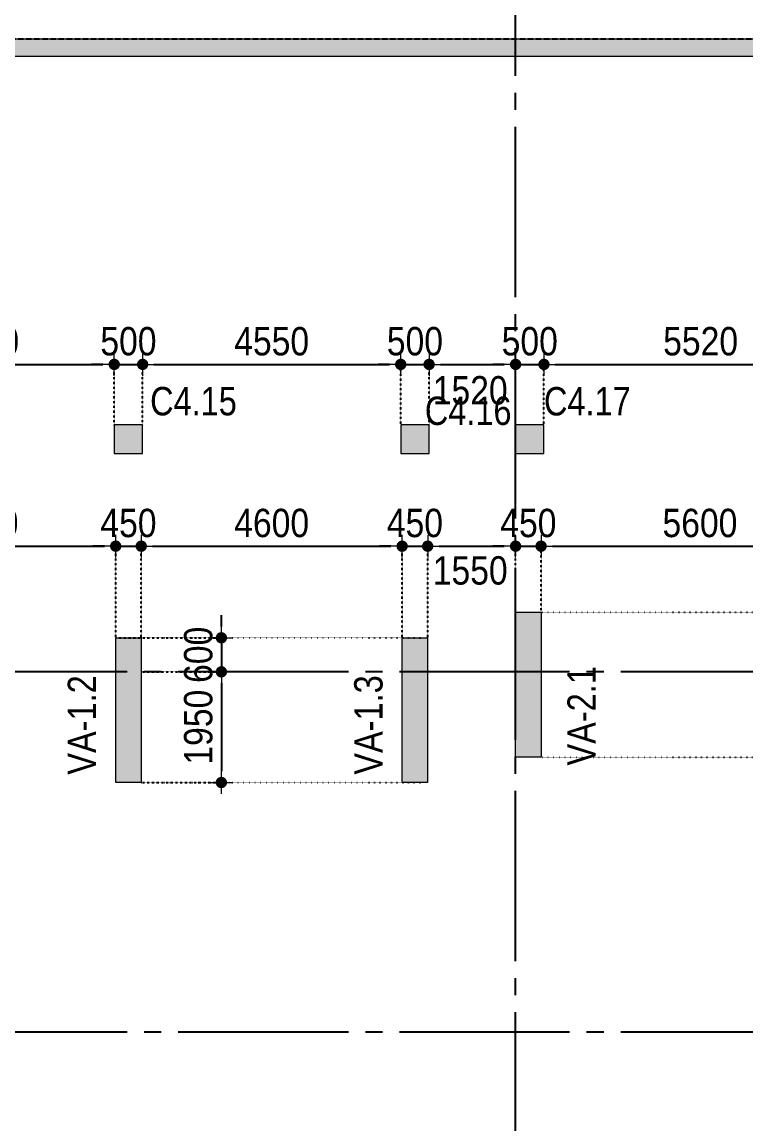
# Model space of a CAD drawing. Header units: millimetres. Extents: x -3973692 to -2843767, y 592734 to 838475.
# Drawn here: x -3744946 to -3732184, y 754266 to 773680 of the extents above; entities that cross this region are included whole.
import ezdxf
from ezdxf.enums import TextEntityAlignment as Align

# ---------------------------------------------------------------- set-up
doc = ezdxf.new("R2010")
doc.units = ezdxf.units.MM
doc.header["$MEASUREMENT"] = 0
doc.header["$PDMODE"] = 3
doc.header["$PDSIZE"] = -20
for name, pattern in [('CHG_XX_Cot_Ham 1$0$MB_Luoi truc$0$HTT Hidden 21', [3, 2, -1]), ('CHG_XX_Luoi truc$0$MB_Luoi truc$0$Center101', [13, 10, -1, 1, -1]), ('DIVIDE2', [15.875, 6.35, -3.175, 0, -3.175, 0, -3.175]), ('DOT2', [0.125, 0, -0.125]), ('HIDDEN5', [2.8375, 1.25, -1.5875])]:
    doc.linetypes.add(name, pattern=pattern)
doc.layers.get('0').update_dxf_attribs({"lineweight": 9})
doc.layers.get('Defpoints').update_dxf_attribs({"color": 10, "lineweight": 0})
for name, color, linetype, lineweight in [("'S_General_Dim_1", 1, 'Continuous', 18), ("'S_General_Divide_3 Intermediate", 3, 'DIVIDE2', 40), ('CHG_XX_Cot_Ham 1$0$Ap0302_PC', 150, 'Continuous', 9), ('CHG_XX_Cot_Ham 1$0$Ap0302_PC @ 1', 150, 'Continuous', 9), ('CHG_XX_Cot_Ham 1$0$Ap0302_PC @ 150 VP1', 150, 'Continuous', 9), ('CHG_XX_Cot_Ham 1$0$Ap0302_PC @ 150 VP2', 150, 'Continuous', 9), ('CHG_XX_Cot_Ham 1$0$Ap0302_PC @ 150 VP3', 150, 'Continuous', 9), ('CHG_XX_Cot_Ham 1$0$Ap0302_PC @ 150 VP4', 150, 'Continuous', 9), ('CHG_XX_Cot_Ham 1$0$Ap0302_PC @ 150 VP5', 150, 'Continuous', 9), ('CHG_XX_Cot_Ham 1$0$Ap0302_PC @ 150 VP6', 150, 'Continuous', 9), ('CHG_XX_Cot_Ham 1$0$Ap0302_PC @ 150 VP7', 150, 'Continuous', 9), ('CHG_XX_Cot_Ham 1$0$Ap0302_PC @ 150 VP8', 150, 'Continuous', 9), ('CHG_XX_Cot_Ham 1$0$Ap0302_PC @ 150 VP9', 150, 'Continuous', 9), ('CHG_XX_Cot_Ham 1$0$Ap0302_PC @ 150 VPModel', 150, 'Continuous', 9), ('CHG_XX_Cot_Ham 1$0$Ap0311_H', 8, 'Continuous', 15), ('CHG_XX_Cot_Ham 1$0$S_Concrete_Cont_2 Normal', 2, 'Continuous', 13), ('TEXT', 7, 'Continuous', 15)]:
    doc.layers.add(name, color=color, linetype=linetype, lineweight=lineweight)
for name, color, linetype in [('CHG_XX_Cot_Ham 1$0$MB_Cot ham$0$Concrete Line', 6, 'Continuous'), ('CHG_XX_Cot_Ham 1$0$mb_cot tang 1-3$0$Concrete Line', 6, 'Continuous'), ('CHG_XX_Luoi truc$0$Grid', 34, 'Continuous'), ('CHG_XX_Luoi truc$0$Grid Line', 251, 'CHG_XX_Luoi truc$0$MB_Luoi truc$0$Center101'), ('dim', 1, 'Continuous')]:
    doc.layers.add(name, color=color, linetype=linetype)
doc.styles.add('arial', font='arial.ttf', dxfattribs={"width": 0.85})
doc.styles.add('CHG_XX_Luoi truc$0$MB_Luoi truc$0$Grid A-F$0$VNI-HelveCB', font='')
doc.styles.add('TTP-HelCon', font='')
doc.styles.get('CHG_XX_Luoi truc$0$MB_Luoi truc$0$Grid A-F$0$VNI-HelveCB').set_extended_font_data('VNI-Helve-Condense', bold=True)
doc.styles.get('TTP-HelCon').set_extended_font_data('VNI-Helve-Condense')
doc.dimstyles.new('200', dxfattribs={"dimscale": 200, "dimtxt": 2.5, "dimasz": 1, "dimexe": 0, "dimexo": 0, "dimgap": 0.75, "dimtad": 1, "dimdec": 0, "dimrnd": 10, "dimzin": 9, "dimdsep": 46, "dimtxsty": 'arial', "dimblk1": 'DIMDOT', "dimblk2": 'DIMDOT', "dimsah": 1, "dimcen": 2, "dimdle": 3, "dimclre": 8, "dimclrt": 2, "dimadec": 0, "dimazin": 0, "dimtfac": 1, "dimtdec": 0, "dimtix": 1, "dimtmove": 2, "dimatfit": 3, "dimldrblk": 'DIMPIJL', "dimfxl": 1, "dimtvp": 1.8, "dimtolj": 1, "dimtzin": 0, "dimarcsym": 0})

# ---------------------------------------------------------------- blocks, each defined once
blk = doc.blocks.new('*U2841')
at = {"layer": 'CHG_XX_Luoi truc$0$Grid Line'}
blk.add_line((0, 0), (0, 608), dxfattribs=at)
at = {"layer": 'CHG_XX_Luoi truc$0$Grid', "lineweight": -2, "style": 'CHG_XX_Luoi truc$0$MB_Luoi truc$0$Grid A-F$0$VNI-HelveCB'}
for tag, p in [('GRIDSUB', (0, 617)), ('GRID', (0, -9))]:
    blk.add_attdef(tag, text='', height=5, dxfattribs=at).set_placement(p, align=Align.MIDDLE)
blk = doc.blocks.new('*U2843')
at = {"layer": 'CHG_XX_Luoi truc$0$Grid Line'}
blk.add_line((0, 0), (0, 438), dxfattribs=at)
at = {"layer": 'CHG_XX_Luoi truc$0$Grid', "lineweight": -2, "style": 'CHG_XX_Luoi truc$0$MB_Luoi truc$0$Grid A-F$0$VNI-HelveCB'}
for tag, p in [('GRIDSUB', (0, 447)), ('GRID', (0, -9))]:
    blk.add_attdef(tag, text='', height=5, dxfattribs=at).set_placement(p, align=Align.MIDDLE)
blk = doc.blocks.new('CHG_XX_Luoi truc')
at = {"layer": 'CHG_XX_Luoi truc$0$Grid', "xscale": 300, "yscale": 300, "zscale": 300}
blk.add_blockref('*U2841', (12250, -12747), dxfattribs=at)
at = {"layer": 'CHG_XX_Luoi truc$0$Grid', "xscale": 300.0000000000013, "yscale": 300.0000000000013, "zscale": 300.0000000000013, "rotation": 90}
for p in [(110703, 152250), (110703, 145900)]:
    blk.add_blockref('*U2843', p, dxfattribs=at)
blk = doc.blocks.new('*U3241')
at = {"layer": 'CHG_XX_Cot_Ham 1$0$Ap0302_PC @ 1'}
h = blk.add_hatch(color=256, dxfattribs=at)
h.dxf.hatch_style = 1
h.paths.add_polyline_path([(450, 0), (0, 0), (0, -2550), (450, -2550)])
at = {"layer": 'CHG_XX_Cot_Ham 1$0$Ap0302_PC @ 150 VP1'}
h = blk.add_hatch(color=256, dxfattribs=at)
h.dxf.hatch_style = 1
h.paths.add_polyline_path([(450, 0), (0, 0), (0, -2550), (450, -2550)])
at = {"layer": 'CHG_XX_Cot_Ham 1$0$Ap0302_PC @ 150 VP2'}
h = blk.add_hatch(color=256, dxfattribs=at)
h.dxf.hatch_style = 1
h.paths.add_polyline_path([(450, 0), (0, 0), (0, -2550), (450, -2550)])
at = {"layer": 'CHG_XX_Cot_Ham 1$0$Ap0302_PC @ 150 VP3'}
h = blk.add_hatch(color=256, dxfattribs=at)
h.dxf.hatch_style = 1
h.paths.add_polyline_path([(450, 0), (0, 0), (0, -2550), (450, -2550)])
at = {"layer": 'CHG_XX_Cot_Ham 1$0$Ap0302_PC @ 150 VP4'}
h = blk.add_hatch(color=256, dxfattribs=at)
h.dxf.hatch_style = 1
h.paths.add_polyline_path([(450, 0), (0, 0), (0, -2550), (450, -2550)])
at = {"layer": 'CHG_XX_Cot_Ham 1$0$Ap0302_PC @ 150 VP5'}
h = blk.add_hatch(color=256, dxfattribs=at)
h.dxf.hatch_style = 1
h.paths.add_polyline_path([(450, 0), (0, 0), (0, -2550), (450, -2550)])
at = {"layer": 'CHG_XX_Cot_Ham 1$0$Ap0302_PC @ 150 VP6'}
h = blk.add_hatch(color=256, dxfattribs=at)
h.dxf.hatch_style = 1
h.paths.add_polyline_path([(450, 0), (0, 0), (0, -2550), (450, -2550)])
at = {"layer": 'CHG_XX_Cot_Ham 1$0$Ap0302_PC @ 150 VP7'}
h = blk.add_hatch(color=256, dxfattribs=at)
h.dxf.hatch_style = 1
h.paths.add_polyline_path([(450, 0), (0, 0), (0, -2550), (450, -2550)])
at = {"layer": 'CHG_XX_Cot_Ham 1$0$Ap0302_PC @ 150 VP8'}
h = blk.add_hatch(color=256, dxfattribs=at)
h.dxf.hatch_style = 1
h.paths.add_polyline_path([(450, 0), (0, 0), (0, -2550), (450, -2550)])
at = {"layer": 'CHG_XX_Cot_Ham 1$0$Ap0302_PC @ 150 VP9'}
h = blk.add_hatch(color=256, dxfattribs=at)
h.dxf.hatch_style = 1
h.paths.add_polyline_path([(450, 0), (0, 0), (0, -2550), (450, -2550)])
at = {"layer": 'CHG_XX_Cot_Ham 1$0$Ap0302_PC @ 150 VPModel'}
h = blk.add_hatch(color=256, dxfattribs=at)
h.dxf.hatch_style = 1
h.paths.add_polyline_path([(450, 0), (0, 0), (0, -2550), (450, -2550)])
blk = doc.blocks.new('CHG_XX_Cot_Ham 1$0$Block A_C450x2250')
at = {"layer": 'CHG_XX_Cot_Ham 1$0$Ap0302_PC'}
blk.add_lwpolyline([(450, -2550), (0, -2550), (0, 0), (450, 0)], close=True, dxfattribs=at)
blk.add_blockref('*U3241', (0, 0), dxfattribs=at)
blk = doc.blocks.new('*U3243')
at = {"layer": 'CHG_XX_Cot_Ham 1$0$Ap0302_PC @ 1'}
h = blk.add_hatch(color=3, dxfattribs=at)
h.dxf.hatch_style = 1
h.paths.add_polyline_path([(-250, -250), (-250, 250), (250, 250), (250, -250)])
at = {"layer": 'CHG_XX_Cot_Ham 1$0$Ap0302_PC @ 150 VP1'}
h = blk.add_hatch(color=3, dxfattribs=at)
h.dxf.hatch_style = 1
h.paths.add_polyline_path([(-250, -250), (-250, 250), (250, 250), (250, -250)])
at = {"layer": 'CHG_XX_Cot_Ham 1$0$Ap0302_PC @ 150 VP2'}
h = blk.add_hatch(color=3, dxfattribs=at)
h.dxf.hatch_style = 1
h.paths.add_polyline_path([(-250, -250), (-250, 250), (250, 250), (250, -250)])
at = {"layer": 'CHG_XX_Cot_Ham 1$0$Ap0302_PC @ 150 VP3'}
h = blk.add_hatch(color=3, dxfattribs=at)
h.dxf.hatch_style = 1
h.paths.add_polyline_path([(-250, -250), (-250, 250), (250, 250), (250, -250)])
at = {"layer": 'CHG_XX_Cot_Ham 1$0$Ap0302_PC @ 150 VP4'}
h = blk.add_hatch(color=3, dxfattribs=at)
h.dxf.hatch_style = 1
h.paths.add_polyline_path([(-250, -250), (-250, 250), (250, 250), (250, -250)])
at = {"layer": 'CHG_XX_Cot_Ham 1$0$Ap0302_PC @ 150 VP5'}
h = blk.add_hatch(color=3, dxfattribs=at)
h.dxf.hatch_style = 1
h.paths.add_polyline_path([(-250, -250), (-250, 250), (250, 250), (250, -250)])
at = {"layer": 'CHG_XX_Cot_Ham 1$0$Ap0302_PC @ 150 VP6'}
h = blk.add_hatch(color=3, dxfattribs=at)
h.dxf.hatch_style = 1
h.paths.add_polyline_path([(-250, -250), (-250, 250), (250, 250), (250, -250)])
at = {"layer": 'CHG_XX_Cot_Ham 1$0$Ap0302_PC @ 150 VP7'}
h = blk.add_hatch(color=3, dxfattribs=at)
h.dxf.hatch_style = 1
h.paths.add_polyline_path([(-250, -250), (-250, 250), (250, 250), (250, -250)])
at = {"layer": 'CHG_XX_Cot_Ham 1$0$Ap0302_PC @ 150 VP8'}
h = blk.add_hatch(color=3, dxfattribs=at)
h.dxf.hatch_style = 1
h.paths.add_polyline_path([(-250, -250), (-250, 250), (250, 250), (250, -250)])
at = {"layer": 'CHG_XX_Cot_Ham 1$0$Ap0302_PC @ 150 VP9'}
h = blk.add_hatch(color=3, dxfattribs=at)
h.dxf.hatch_style = 1
h.paths.add_polyline_path([(-250, -250), (-250, 250), (250, 250), (250, -250)])
at = {"layer": 'CHG_XX_Cot_Ham 1$0$Ap0302_PC @ 150 VPModel'}
h = blk.add_hatch(color=3, dxfattribs=at)
h.dxf.hatch_style = 1
h.paths.add_polyline_path([(-250, -250), (-250, 250), (250, 250), (250, -250)])
blk = doc.blocks.new('CHG_XX_Cot_Ham 1$0$500x500')
at = {"layer": 'CHG_XX_Cot_Ham 1$0$Ap0302_PC'}
blk.add_lwpolyline([(250, -250), (250, 250), (-250, 250), (-250, -250)], close=True, dxfattribs=at)
blk.add_blockref('*U3243', (0, 0), dxfattribs=at)
blk = doc.blocks.new('CHG_XX_Cot_Ham 1')
at = {"layer": 'CHG_XX_Cot_Ham 1$0$Ap0311_H'}
h = blk.add_hatch(color=256, dxfattribs=at)
h.dxf.hatch_style = 1
h.paths.add_polyline_path([(99639.2, 163400), (-10900, 163400), (-10900, 85450), (-300, 85450), (-300, 84050), (32350, 84050), (32350, -9000), (103575.5, -9000), (106050, -6022), (106050, 158254.3)])
h.paths.add_polyline_path([(99533.7, 163100), (105750, 158110.4), (105750, 90450), (105650, 90450), (105650, 90450), (105750, 90450), (105750, 13850), (105750, 13825.9), (105750, -5913.6), (103434.7, -8700), (93600, -8700), (32650, -8700), (32650, 84350), (0, 84350), (0, 85750), (-10600, 85750), (-10600, 163100), (93600, 163100)], flags=16)
at = {"layer": 'CHG_XX_Cot_Ham 1$0$Ap0302_PC'}
blk.add_lwpolyline([(32350, 84050), (-300, 84050), (-300, 85450), (-10900, 85450), (-10900, 163400), (99639.2, 163400), (106050, 158254.3), (106050, -6022), (103575.5, -9000), (32350, -9000)], close=True, dxfattribs=at)
blk.add_lwpolyline([(105750, 90444), (105750, -5913.6), (103434.7, -8700), (32650, -8700), (32650, 84350), (0, 84350), (0, 85750), (-10600, 85750), (-10600, 163100), (99533.7, 163100), (105750, 158110.4), (105750, 127475.9)], dxfattribs=at)
at = {"layer": 'CHG_XX_Cot_Ham 1$0$MB_Cot ham$0$Concrete Line', "linetype": 'CHG_XX_Cot_Ham 1$0$MB_Luoi truc$0$HTT Hidden 21'}
blk.add_lwpolyline([(99639.2, 163400), (106050, 158254.3), (106050, -6022), (103575.5, -9000), (32350, -9000), (32350, 84050), (-300, 84050), (-300, 85450), (-10900, 85450), (-10900, 163400)], close=True, dxfattribs=at)
at = {"layer": 'CHG_XX_Cot_Ham 1$0$Ap0302_PC'}
for p in [(12250, 153300), (5200, 152850), (10250, 152850), (10250, 152850)]:
    blk.add_blockref('CHG_XX_Cot_Ham 1$0$Block A_C450x2250', p, dxfattribs=at)
at = {"layer": 'CHG_XX_Cot_Ham 1$0$mb_cot tang 1-3$0$Concrete Line'}
blk.add_blockref('CHG_XX_Luoi truc', (0, 0), dxfattribs=at)
at = {"layer": 'CHG_XX_Cot_Ham 1$0$S_Concrete_Cont_2 Normal'}
for p in [(5425, 156350), (10475, 156350), (12500, 156350)]:
    blk.add_blockref('CHG_XX_Cot_Ham 1$0$500x500', p, dxfattribs=at)
blk = doc.blocks.new('a')
at = {"layer": 'TEXT', "color": 3, "style": 'TTP-HelCon'}
for s, p in [('VA-2.1', (13664, -1650)), ('VA-1.2', (4855, -1811)), ('VA-1.3', (9905, -1811))]:
    blk.add_text(s, height=500, rotation=90, dxfattribs=at).set_placement(p)
blk = doc.blocks.new('DIMDOT')
for p, q in [((0, -1), (0, 1)), ((1, 0), (-1, 0))]:
    blk.add_line(p, q)
at = {"const_width": 0.5}
blk.add_lwpolyline([(-0.25, 0, 1), (0.25, 0, 1)], format="xyb", close=True, dxfattribs=at)
blk = doc.blocks.new('*D1179')
at = {"layer": "'S_General_Dim_1", "color": 8, "linetype": 'HIDDEN5', "lineweight": -2, "transparency": 16777216}
for p, q in [((-3748045, 762831), (-3748045, 764445)), ((-3743295, 762831), (-3743295, 764445))]:
    blk.add_line(p, q, dxfattribs=at)
at = {"layer": "'S_General_Dim_1", "color": 0, "lineweight": -2, "transparency": 16777216}
blk.add_line((-3747845, 764445), (-3743495, 764445), dxfattribs=at)
at = {"layer": 'Defpoints', "color": 0, "transparency": 16777216}
for p in [(-3743295, 764445), (-3748045, 762831), (-3743295, 762831)]:
    blk.add_point(p, dxfattribs=at)
at = {"layer": "'S_General_Dim_1", "color": 0, "lineweight": -2, "transparency": 16777216, "xscale": 200, "yscale": 200, "zscale": 200, "rotation": 180}
blk.add_blockref('DIMDOT', (-3748045, 764445), dxfattribs=at)
at = {"layer": "'S_General_Dim_1", "color": 0, "lineweight": -2, "transparency": 16777216, "xscale": 200, "yscale": 200, "zscale": 200}
blk.add_blockref('DIMDOT', (-3743295, 764445), dxfattribs=at)
at = {"layer": "'S_General_Dim_1", "color": 2, "transparency": 16777216, "insert": (-3745670, 764851), "char_height": 500, "attachment_point": 5, "style": 'arial'}
blk.add_mtext('\\A1;4750', dxfattribs=at)
blk = doc.blocks.new('DIMPIJL')
at = {"linetype": 'ByBlock'}
blk.add_solid([(-2.5, 0.417), (-2.5, -0.417), (0, 0)], dxfattribs=at)
blk = doc.blocks.new('*D1180')
at = {"layer": "'S_General_Dim_1", "color": 0, "lineweight": -2, "transparency": 16777216}
for p, q in [((-3743495, 764445), (-3743695, 764445)), ((-3743295, 764445), (-3742845, 764445)), ((-3742645, 764445), (-3742445, 764445))]:
    blk.add_line(p, q, dxfattribs=at)
at = {"layer": "'S_General_Dim_1", "color": 8, "linetype": 'HIDDEN5', "lineweight": -2, "transparency": 16777216}
for p, q in [((-3743295, 762831), (-3743295, 764445)), ((-3742845, 762831), (-3742845, 764445))]:
    blk.add_line(p, q, dxfattribs=at)
at = {"layer": 'Defpoints', "color": 0, "transparency": 16777216}
for p in [(-3742845, 764445), (-3743295, 762831), (-3742845, 762831)]:
    blk.add_point(p, dxfattribs=at)
at = {"layer": "'S_General_Dim_1", "color": 0, "lineweight": -2, "transparency": 16777216, "xscale": 200, "yscale": 200, "zscale": 200}
blk.add_blockref('DIMDOT', (-3743295, 764445), dxfattribs=at)
at = {"layer": "'S_General_Dim_1", "color": 0, "lineweight": -2, "transparency": 16777216, "xscale": 200, "yscale": 200, "zscale": 200, "rotation": 180}
blk.add_blockref('DIMDOT', (-3742845, 764445), dxfattribs=at)
at = {"layer": "'S_General_Dim_1", "color": 2, "transparency": 16777216, "insert": (-3743070, 764851), "char_height": 500, "attachment_point": 5, "style": 'arial'}
blk.add_mtext('\\A1;450', dxfattribs=at)
blk = doc.blocks.new('*D1181')
at = {"layer": "'S_General_Dim_1", "color": 8, "linetype": 'HIDDEN5', "lineweight": -2, "transparency": 16777216}
for p, q in [((-3742845, 762831), (-3742845, 764445)), ((-3738245, 762831), (-3738245, 764445))]:
    blk.add_line(p, q, dxfattribs=at)
at = {"layer": "'S_General_Dim_1", "color": 0, "lineweight": -2, "transparency": 16777216}
blk.add_line((-3742645, 764445), (-3738445, 764445), dxfattribs=at)
at = {"layer": 'Defpoints', "color": 0, "transparency": 16777216}
for p in [(-3738245, 764445), (-3742845, 762831), (-3738245, 762831)]:
    blk.add_point(p, dxfattribs=at)
at = {"layer": "'S_General_Dim_1", "color": 0, "lineweight": -2, "transparency": 16777216, "xscale": 200, "yscale": 200, "zscale": 200, "rotation": 180}
blk.add_blockref('DIMDOT', (-3742845, 764445), dxfattribs=at)
at = {"layer": "'S_General_Dim_1", "color": 0, "lineweight": -2, "transparency": 16777216, "xscale": 200, "yscale": 200, "zscale": 200}
blk.add_blockref('DIMDOT', (-3738245, 764445), dxfattribs=at)
at = {"layer": "'S_General_Dim_1", "color": 2, "transparency": 16777216, "insert": (-3740545, 764851), "char_height": 500, "attachment_point": 5, "style": 'arial'}
blk.add_mtext('\\A1;4600', dxfattribs=at)
blk = doc.blocks.new('*D1182')
at = {"layer": "'S_General_Dim_1", "color": 0, "lineweight": -2, "transparency": 16777216}
for p, q in [((-3738445, 764445), (-3738645, 764445)), ((-3738245, 764445), (-3737795, 764445)), ((-3737595, 764445), (-3737395, 764445))]:
    blk.add_line(p, q, dxfattribs=at)
at = {"layer": "'S_General_Dim_1", "color": 8, "linetype": 'HIDDEN5', "lineweight": -2, "transparency": 16777216}
for p, q in [((-3738245, 762831), (-3738245, 764445)), ((-3737795, 762831), (-3737795, 764445))]:
    blk.add_line(p, q, dxfattribs=at)
at = {"layer": 'Defpoints', "color": 0, "transparency": 16777216}
for p in [(-3737795, 764445), (-3738245, 762831), (-3737795, 762831)]:
    blk.add_point(p, dxfattribs=at)
at = {"layer": "'S_General_Dim_1", "color": 0, "lineweight": -2, "transparency": 16777216, "xscale": 200, "yscale": 200, "zscale": 200}
blk.add_blockref('DIMDOT', (-3738245, 764445), dxfattribs=at)
at = {"layer": "'S_General_Dim_1", "color": 0, "lineweight": -2, "transparency": 16777216, "xscale": 200, "yscale": 200, "zscale": 200, "rotation": 180}
blk.add_blockref('DIMDOT', (-3737795, 764445), dxfattribs=at)
at = {"layer": "'S_General_Dim_1", "color": 2, "transparency": 16777216, "insert": (-3738020, 764851), "char_height": 500, "attachment_point": 5, "style": 'arial'}
blk.add_mtext('\\A1;450', dxfattribs=at)
blk = doc.blocks.new('*D1183')
at = {"layer": "'S_General_Dim_1", "color": 8, "linetype": 'HIDDEN5', "lineweight": -2, "transparency": 16777216}
for p, q in [((-3737795, 762831), (-3737795, 764445)), ((-3736245, 762831), (-3736245, 764445))]:
    blk.add_line(p, q, dxfattribs=at)
at = {"layer": "'S_General_Dim_1", "color": 0, "lineweight": -2, "transparency": 16777216}
blk.add_line((-3737595, 764445), (-3736445, 764445), dxfattribs=at)
at = {"layer": 'Defpoints', "color": 0, "transparency": 16777216}
for p in [(-3736245, 764445), (-3737795, 762831), (-3736245, 762831)]:
    blk.add_point(p, dxfattribs=at)
at = {"layer": "'S_General_Dim_1", "color": 0, "lineweight": -2, "transparency": 16777216, "xscale": 200, "yscale": 200, "zscale": 200, "rotation": 180}
blk.add_blockref('DIMDOT', (-3737795, 764445), dxfattribs=at)
at = {"layer": "'S_General_Dim_1", "color": 0, "lineweight": -2, "transparency": 16777216, "xscale": 200, "yscale": 200, "zscale": 200}
blk.add_blockref('DIMDOT', (-3736245, 764445), dxfattribs=at)
at = {"layer": "'S_General_Dim_1", "color": 2, "transparency": 16777216, "insert": (-3737045, 764015), "char_height": 500, "attachment_point": 5, "style": 'arial'}
blk.add_mtext('\\A1;1550', dxfattribs=at)
blk = doc.blocks.new('*D1184')
at = {"layer": "'S_General_Dim_1", "color": 0, "lineweight": -2, "transparency": 16777216}
for p, q in [((-3736445, 764445), (-3736645, 764445)), ((-3736245, 764445), (-3735795, 764445)), ((-3735595, 764445), (-3735395, 764445))]:
    blk.add_line(p, q, dxfattribs=at)
at = {"layer": "'S_General_Dim_1", "color": 8, "linetype": 'HIDDEN5', "lineweight": -2, "transparency": 16777216}
for p, q in [((-3736245, 762831), (-3736245, 764445)), ((-3735795, 763281), (-3735795, 764445))]:
    blk.add_line(p, q, dxfattribs=at)
at = {"layer": 'Defpoints', "color": 0, "transparency": 16777216}
for p in [(-3735795, 764445), (-3735795, 763281), (-3736245, 762831)]:
    blk.add_point(p, dxfattribs=at)
at = {"layer": "'S_General_Dim_1", "color": 0, "lineweight": -2, "transparency": 16777216, "xscale": 200, "yscale": 200, "zscale": 200}
blk.add_blockref('DIMDOT', (-3736245, 764445), dxfattribs=at)
at = {"layer": "'S_General_Dim_1", "color": 0, "lineweight": -2, "transparency": 16777216, "xscale": 200, "yscale": 200, "zscale": 200, "rotation": 180}
blk.add_blockref('DIMDOT', (-3735795, 764445), dxfattribs=at)
at = {"layer": "'S_General_Dim_1", "color": 2, "transparency": 16777216, "insert": (-3736020, 764851), "char_height": 500, "attachment_point": 5, "style": 'arial'}
blk.add_mtext('\\A1;450', dxfattribs=at)
blk = doc.blocks.new('*D1198')
at = {"layer": "'S_General_Dim_1", "color": 8, "linetype": 'HIDDEN5', "lineweight": -2, "transparency": 16777216}
for p, q in [((-3735795, 763281), (-3735795, 764445)), ((-3730195, 763281), (-3730195, 764445))]:
    blk.add_line(p, q, dxfattribs=at)
at = {"layer": "'S_General_Dim_1", "color": 0, "lineweight": -2, "transparency": 16777216}
blk.add_line((-3735595, 764445), (-3730395, 764445), dxfattribs=at)
at = {"layer": 'Defpoints', "color": 0, "transparency": 16777216}
for p in [(-3730195, 764445), (-3735795, 763281), (-3730195, 763281)]:
    blk.add_point(p, dxfattribs=at)
at = {"layer": "'S_General_Dim_1", "color": 0, "lineweight": -2, "transparency": 16777216, "xscale": 200, "yscale": 200, "zscale": 200, "rotation": 180}
blk.add_blockref('DIMDOT', (-3735795, 764445), dxfattribs=at)
at = {"layer": "'S_General_Dim_1", "color": 0, "lineweight": -2, "transparency": 16777216, "xscale": 200, "yscale": 200, "zscale": 200}
blk.add_blockref('DIMDOT', (-3730195, 764445), dxfattribs=at)
at = {"layer": "'S_General_Dim_1", "color": 2, "transparency": 16777216, "insert": (-3732995, 764851), "char_height": 500, "attachment_point": 5, "style": 'arial'}
blk.add_mtext('\\A1;5600', dxfattribs=at)
blk = doc.blocks.new('*D1209')
at = {"layer": "'S_General_Dim_1", "color": 0, "lineweight": -2, "transparency": 16777216}
for p, q in [((-3741432, 763031), (-3741432, 763231)), ((-3741432, 762831), (-3741432, 762231)), ((-3741432, 762031), (-3741432, 761831))]:
    blk.add_line(p, q, dxfattribs=at)
at = {"layer": "'S_General_Dim_1", "color": 8, "linetype": 'HIDDEN5', "lineweight": -2, "transparency": 16777216}
for p, q in [((-3743245, 762831), (-3741432, 762831)), ((-3742845, 762231), (-3741432, 762231))]:
    blk.add_line(p, q, dxfattribs=at)
at = {"layer": 'Defpoints', "color": 0, "transparency": 16777216}
for p in [(-3743245, 762831), (-3742845, 762231), (-3741432, 762231)]:
    blk.add_point(p, dxfattribs=at)
at = {"layer": "'S_General_Dim_1", "color": 0, "lineweight": -2, "transparency": 16777216, "xscale": 200, "yscale": 200, "zscale": 200}
for p, rotation in [((-3741432, 762831), 270), ((-3741432, 762231), 90)]:
    blk.add_blockref('DIMDOT', p, dxfattribs=dict(at, rotation=rotation))
at = {"layer": "'S_General_Dim_1", "color": 2, "transparency": 16777216, "insert": (-3741837, 762531), "char_height": 500, "attachment_point": 5, "rotation": 90, "style": 'arial'}
blk.add_mtext('\\A1;600', dxfattribs=at)
blk = doc.blocks.new('*D1210')
at = {"layer": "'S_General_Dim_1", "color": 8, "linetype": 'HIDDEN5', "lineweight": -2, "transparency": 16777216}
for p, q in [((-3742845, 762231), (-3741432, 762231)), ((-3742845, 760281), (-3741432, 760281))]:
    blk.add_line(p, q, dxfattribs=at)
at = {"layer": "'S_General_Dim_1", "color": 0, "lineweight": -2, "transparency": 16777216}
blk.add_line((-3741432, 762031), (-3741432, 760481), dxfattribs=at)
at = {"layer": 'Defpoints', "color": 0, "transparency": 16777216}
for p in [(-3742845, 762231), (-3742845, 760281), (-3741432, 760281)]:
    blk.add_point(p, dxfattribs=at)
at = {"layer": "'S_General_Dim_1", "color": 0, "lineweight": -2, "transparency": 16777216, "xscale": 200, "yscale": 200, "zscale": 200}
for p, rotation in [((-3741432, 762231), 90), ((-3741432, 760281), 270)]:
    blk.add_blockref('DIMDOT', p, dxfattribs=dict(at, rotation=rotation))
at = {"layer": "'S_General_Dim_1", "color": 2, "transparency": 16777216, "insert": (-3741837, 761256), "char_height": 500, "attachment_point": 5, "rotation": 90, "style": 'arial'}
blk.add_mtext('\\A1;1950', dxfattribs=at)
blk = doc.blocks.new('PODIUM')
at = {"layer": 'TEXT', "color": 6, "style": 'TTP-HelCon'}
for s, p in [('C4.15', (-71639, 90625)), ('C4.17', (-64696, 90623)), ('C4.16', (-66796, 90455))]:
    blk.add_text(s, height=500, dxfattribs=at).set_placement(p)
blk = doc.blocks.new('*D2676')
at = {"layer": "'S_General_Dim_1", "color": 8, "linetype": 'HIDDEN5', "lineweight": -2, "transparency": 16777216}
for p, q in [((-3747995, 766581), (-3747995, 767648)), ((-3743320, 766579), (-3743320, 767648))]:
    blk.add_line(p, q, dxfattribs=at)
at = {"layer": "'S_General_Dim_1", "color": 0, "lineweight": -2, "transparency": 16777216}
blk.add_line((-3747795, 767648), (-3743520, 767648), dxfattribs=at)
at = {"layer": 'Defpoints', "color": 0, "transparency": 16777216}
for p in [(-3743320, 767648), (-3747995, 766581), (-3743320, 766579)]:
    blk.add_point(p, dxfattribs=at)
at = {"layer": "'S_General_Dim_1", "color": 0, "lineweight": -2, "transparency": 16777216, "xscale": 200, "yscale": 200, "zscale": 200, "rotation": 180}
blk.add_blockref('DIMDOT', (-3747995, 767648), dxfattribs=at)
at = {"layer": "'S_General_Dim_1", "color": 0, "lineweight": -2, "transparency": 16777216, "xscale": 200, "yscale": 200, "zscale": 200}
blk.add_blockref('DIMDOT', (-3743320, 767648), dxfattribs=at)
at = {"layer": "'S_General_Dim_1", "color": 2, "transparency": 16777216, "insert": (-3745658, 768053), "char_height": 500, "attachment_point": 5, "style": 'arial'}
blk.add_mtext('\\A1;4680', dxfattribs=at)
blk = doc.blocks.new('*D2677')
at = {"layer": "'S_General_Dim_1", "color": 0, "lineweight": -2, "transparency": 16777216}
for p, q in [((-3743520, 767648), (-3743720, 767648)), ((-3743320, 767648), (-3742820, 767648)), ((-3742620, 767648), (-3742420, 767648))]:
    blk.add_line(p, q, dxfattribs=at)
at = {"layer": "'S_General_Dim_1", "color": 8, "linetype": 'HIDDEN5', "lineweight": -2, "transparency": 16777216}
for p, q in [((-3743320, 766579), (-3743320, 767648)), ((-3742820, 766579), (-3742820, 767648))]:
    blk.add_line(p, q, dxfattribs=at)
at = {"layer": 'Defpoints', "color": 0, "transparency": 16777216}
for p in [(-3742820, 767648), (-3743320, 766579), (-3742820, 766579)]:
    blk.add_point(p, dxfattribs=at)
at = {"layer": "'S_General_Dim_1", "color": 0, "lineweight": -2, "transparency": 16777216, "xscale": 200, "yscale": 200, "zscale": 200}
blk.add_blockref('DIMDOT', (-3743320, 767648), dxfattribs=at)
at = {"layer": "'S_General_Dim_1", "color": 0, "lineweight": -2, "transparency": 16777216, "xscale": 200, "yscale": 200, "zscale": 200, "rotation": 180}
blk.add_blockref('DIMDOT', (-3742820, 767648), dxfattribs=at)
at = {"layer": "'S_General_Dim_1", "color": 2, "transparency": 16777216, "insert": (-3743070, 768053), "char_height": 500, "attachment_point": 5, "style": 'arial'}
blk.add_mtext('\\A1;500', dxfattribs=at)
blk = doc.blocks.new('*D2678')
at = {"layer": "'S_General_Dim_1", "color": 8, "linetype": 'HIDDEN5', "lineweight": -2, "transparency": 16777216}
for p, q in [((-3742820, 766579), (-3742820, 767648)), ((-3738270, 766581), (-3738270, 767648))]:
    blk.add_line(p, q, dxfattribs=at)
at = {"layer": "'S_General_Dim_1", "color": 0, "lineweight": -2, "transparency": 16777216}
blk.add_line((-3742620, 767648), (-3738470, 767648), dxfattribs=at)
at = {"layer": 'Defpoints', "color": 0, "transparency": 16777216}
for p in [(-3738270, 767648), (-3742820, 766579), (-3738270, 766581)]:
    blk.add_point(p, dxfattribs=at)
at = {"layer": "'S_General_Dim_1", "color": 0, "lineweight": -2, "transparency": 16777216, "xscale": 200, "yscale": 200, "zscale": 200, "rotation": 180}
blk.add_blockref('DIMDOT', (-3742820, 767648), dxfattribs=at)
at = {"layer": "'S_General_Dim_1", "color": 0, "lineweight": -2, "transparency": 16777216, "xscale": 200, "yscale": 200, "zscale": 200}
blk.add_blockref('DIMDOT', (-3738270, 767648), dxfattribs=at)
at = {"layer": "'S_General_Dim_1", "color": 2, "transparency": 16777216, "insert": (-3740545, 768053), "char_height": 500, "attachment_point": 5, "style": 'arial'}
blk.add_mtext('\\A1;4550', dxfattribs=at)
blk = doc.blocks.new('*D2679')
at = {"layer": "'S_General_Dim_1", "color": 0, "lineweight": -2, "transparency": 16777216}
for p, q in [((-3738470, 767648), (-3738670, 767648)), ((-3738270, 767648), (-3737770, 767648)), ((-3737570, 767648), (-3737370, 767648))]:
    blk.add_line(p, q, dxfattribs=at)
at = {"layer": "'S_General_Dim_1", "color": 8, "linetype": 'HIDDEN5', "lineweight": -2, "transparency": 16777216}
for p, q in [((-3738270, 766581), (-3738270, 767648)), ((-3737770, 766579), (-3737770, 767648))]:
    blk.add_line(p, q, dxfattribs=at)
at = {"layer": 'Defpoints', "color": 0, "transparency": 16777216}
for p in [(-3737770, 767648), (-3738270, 766581), (-3737770, 766579)]:
    blk.add_point(p, dxfattribs=at)
at = {"layer": "'S_General_Dim_1", "color": 0, "lineweight": -2, "transparency": 16777216, "xscale": 200, "yscale": 200, "zscale": 200}
blk.add_blockref('DIMDOT', (-3738270, 767648), dxfattribs=at)
at = {"layer": "'S_General_Dim_1", "color": 0, "lineweight": -2, "transparency": 16777216, "xscale": 200, "yscale": 200, "zscale": 200, "rotation": 180}
blk.add_blockref('DIMDOT', (-3737770, 767648), dxfattribs=at)
at = {"layer": "'S_General_Dim_1", "color": 2, "transparency": 16777216, "insert": (-3738020, 768053), "char_height": 500, "attachment_point": 5, "style": 'arial'}
blk.add_mtext('\\A1;500', dxfattribs=at)
blk = doc.blocks.new('*D2680')
at = {"layer": "'S_General_Dim_1", "color": 8, "linetype": 'HIDDEN5', "lineweight": -2, "transparency": 16777216}
for p, q in [((-3737770, 766579), (-3737770, 767648)), ((-3736245, 766581), (-3736245, 767648))]:
    blk.add_line(p, q, dxfattribs=at)
at = {"layer": "'S_General_Dim_1", "color": 0, "lineweight": -2, "transparency": 16777216}
blk.add_line((-3737570, 767648), (-3736445, 767648), dxfattribs=at)
at = {"layer": 'Defpoints', "color": 0, "transparency": 16777216}
for p in [(-3736245, 767648), (-3737770, 766579), (-3736245, 766581)]:
    blk.add_point(p, dxfattribs=at)
at = {"layer": "'S_General_Dim_1", "color": 0, "lineweight": -2, "transparency": 16777216, "xscale": 200, "yscale": 200, "zscale": 200, "rotation": 180}
blk.add_blockref('DIMDOT', (-3737770, 767648), dxfattribs=at)
at = {"layer": "'S_General_Dim_1", "color": 0, "lineweight": -2, "transparency": 16777216, "xscale": 200, "yscale": 200, "zscale": 200}
blk.add_blockref('DIMDOT', (-3736245, 767648), dxfattribs=at)
at = {"layer": "'S_General_Dim_1", "color": 2, "transparency": 16777216, "insert": (-3737045, 767188), "char_height": 500, "attachment_point": 5, "style": 'arial'}
blk.add_mtext('\\A1;1520', dxfattribs=at)
blk = doc.blocks.new('*D2681')
at = {"layer": "'S_General_Dim_1", "color": 0, "lineweight": -2, "transparency": 16777216}
for p, q in [((-3736445, 767648), (-3736645, 767648)), ((-3736245, 767648), (-3735745, 767648)), ((-3735545, 767648), (-3735345, 767648))]:
    blk.add_line(p, q, dxfattribs=at)
at = {"layer": "'S_General_Dim_1", "color": 8, "linetype": 'HIDDEN5', "lineweight": -2, "transparency": 16777216}
for p, q in [((-3736245, 766581), (-3736245, 767648)), ((-3735745, 766581), (-3735745, 767648))]:
    blk.add_line(p, q, dxfattribs=at)
at = {"layer": 'Defpoints', "color": 0, "transparency": 16777216}
for p in [(-3735745, 767648), (-3736245, 766581), (-3735745, 766581)]:
    blk.add_point(p, dxfattribs=at)
at = {"layer": "'S_General_Dim_1", "color": 0, "lineweight": -2, "transparency": 16777216, "xscale": 200, "yscale": 200, "zscale": 200}
blk.add_blockref('DIMDOT', (-3736245, 767648), dxfattribs=at)
at = {"layer": "'S_General_Dim_1", "color": 0, "lineweight": -2, "transparency": 16777216, "xscale": 200, "yscale": 200, "zscale": 200, "rotation": 180}
blk.add_blockref('DIMDOT', (-3735745, 767648), dxfattribs=at)
at = {"layer": "'S_General_Dim_1", "color": 2, "transparency": 16777216, "insert": (-3735995, 768053), "char_height": 500, "attachment_point": 5, "style": 'arial'}
blk.add_mtext('\\A1;500', dxfattribs=at)
blk = doc.blocks.new('*D2682')
at = {"layer": "'S_General_Dim_1", "color": 8, "linetype": 'HIDDEN5', "lineweight": -2, "transparency": 16777216}
for p, q in [((-3735745, 766581), (-3735745, 767648)), ((-3730220, 766581), (-3730220, 767648))]:
    blk.add_line(p, q, dxfattribs=at)
at = {"layer": "'S_General_Dim_1", "color": 0, "lineweight": -2, "transparency": 16777216}
blk.add_line((-3735545, 767648), (-3730420, 767648), dxfattribs=at)
at = {"layer": 'Defpoints', "color": 0, "transparency": 16777216}
for p in [(-3730220, 767648), (-3735745, 766581), (-3730220, 766581)]:
    blk.add_point(p, dxfattribs=at)
at = {"layer": "'S_General_Dim_1", "color": 0, "lineweight": -2, "transparency": 16777216, "xscale": 200, "yscale": 200, "zscale": 200, "rotation": 180}
blk.add_blockref('DIMDOT', (-3735745, 767648), dxfattribs=at)
at = {"layer": "'S_General_Dim_1", "color": 0, "lineweight": -2, "transparency": 16777216, "xscale": 200, "yscale": 200, "zscale": 200}
blk.add_blockref('DIMDOT', (-3730220, 767648), dxfattribs=at)
at = {"layer": "'S_General_Dim_1", "color": 2, "transparency": 16777216, "insert": (-3732983, 768053), "char_height": 500, "attachment_point": 5, "style": 'arial'}
blk.add_mtext('\\A1;5520', dxfattribs=at)

msp = doc.modelspace()

# ---------------------------------------------------------------- linework, layer by layer
at = {"layer": 'dim', "linetype": 'DOT2', "ltscale": 10}
for p, q in [((-3735845.2, 763281), (-3720645.5, 763281)), ((-3742845.2, 762831), (-3737845.2, 762831)), ((-3735845.2, 760731), (-3720645.5, 760731)), ((-3742845.2, 760281), (-3737845.2, 760281))]:
    msp.add_line(p, q, dxfattribs=at)

# ---------------------------------------------------------------- block references
at = {"layer": "'S_General_Divide_3 Intermediate"}
msp.add_blockref('CHG_XX_Cot_Ham 1', (-3748495.2, 609981), dxfattribs=at)
at = {"layer": 'TEXT'}
for name, p in [('PODIUM', (-3671048.8, 676125.7)), ('a', (-3748495.2, 762231))]:
    msp.add_blockref(name, p, dxfattribs=at)

# ---------------------------------------------------------------- dimensions: what is measured, and where the dimension line sits
at = {"layer": "'S_General_Dim_1"}
for base, p1, p2, picture, middle in [((-3743320.2, 767648), (-3747995.2, 766581), (-3743320.2, 766578.8), '*D2676', (-3745657.7, 768053.3)), ((-3742820.2, 767648), (-3743320.2, 766578.8), (-3742820.2, 766578.8), '*D2677', (-3743070.2, 768053.3)), ((-3738270.2, 767648), (-3742820.2, 766578.8), (-3738270.2, 766581), '*D2678', (-3740545.2, 768053.3)), ((-3737770.2, 767648), (-3738270.2, 766581), (-3737770.2, 766578.8), '*D2679', (-3738020.2, 768053.3)), ((-3735745.2, 767648), (-3736245.2, 766581), (-3735745.2, 766581), '*D2681', (-3735995.2, 768053.3)), ((-3730220.2, 767648), (-3735745.2, 766581), (-3730220.2, 766581), '*D2682', (-3732982.7, 768053.3)), ((-3743295.2, 764445.5), (-3748045.2, 762831), (-3743295.2, 762831), '*D1179', (-3745670.2, 764850.8)), ((-3742845.2, 764445.5), (-3743295.2, 762831), (-3742845.2, 762831), '*D1180', (-3743070.2, 764850.8)), ((-3738245.2, 764445.5), (-3742845.2, 762831), (-3738245.2, 762831), '*D1181', (-3740545.2, 764850.8)), ((-3737795.2, 764445.5), (-3738245.2, 762831), (-3737795.2, 762831), '*D1182', (-3738020.2, 764850.8)), ((-3735795.2, 764445.5), (-3736245.2, 762831), (-3735795.2, 763281), '*D1184', (-3736020.2, 764850.8)), ((-3730195.2, 764445.5), (-3735795.2, 763281), (-3730195.2, 763281), '*D1198', (-3732995.2, 764850.8))]:
    dim = msp.add_linear_dim(base=base, p1=p1, p2=p2, dimstyle='200', dxfattribs=at)
    dim.commit()
    dim.dimension.update_dxf_attribs({"geometry": picture, "text_midpoint": middle})
for base, p1, p2, picture, middle in [((-3736245.2, 767648), (-3737770.2, 766578.8), (-3736245.2, 766581), '*D2680', (-3737045.2, 767187.8)), ((-3736245.2, 764445.5), (-3737795.2, 762831), (-3736245.2, 762831), '*D1183', (-3737045.2, 764015.3))]:
    dim = msp.add_linear_dim(base=base, p1=p1, p2=p2, dimstyle='200', dxfattribs=at)
    dim.commit()
    dim.dimension.update_dxf_attribs({"geometry": picture, "text_midpoint": middle, "dimtype": 160})
for base, p1, p2, picture, middle in [((-3741431.6, 762231), (-3743245.2, 762831), (-3742845.2, 762231), '*D1209', (-3741836.9, 762531)), ((-3741431.6, 760281), (-3742845.2, 762231), (-3742845.2, 760281), '*D1210', (-3741836.9, 761256))]:
    dim = msp.add_linear_dim(base=base, p1=p1, p2=p2, angle=90, dimstyle='200', dxfattribs=at)
    dim.commit()
    dim.dimension.update_dxf_attribs({"geometry": picture, "text_midpoint": middle})

doc.saveas('drawing.dxf')
